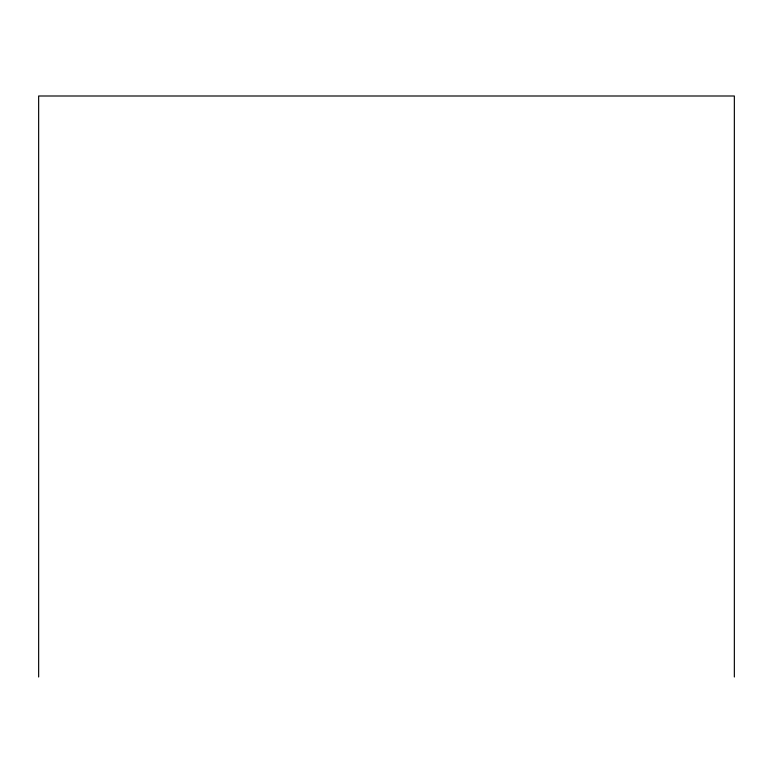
<?xml version="1.0" encoding="UTF-8"?>
<svg xmlns="http://www.w3.org/2000/svg" width="773" height="773" viewBox="0 0 773 773"><rect width="100%" height="100%" fill="white"/><g stroke="black" fill="none" stroke-linecap="round" stroke-linejoin="round"><path stroke-width="1.16" d="M734.35 677.003L734.35 95.997L38.65 95.997L38.65 677.003"/></g></svg>
